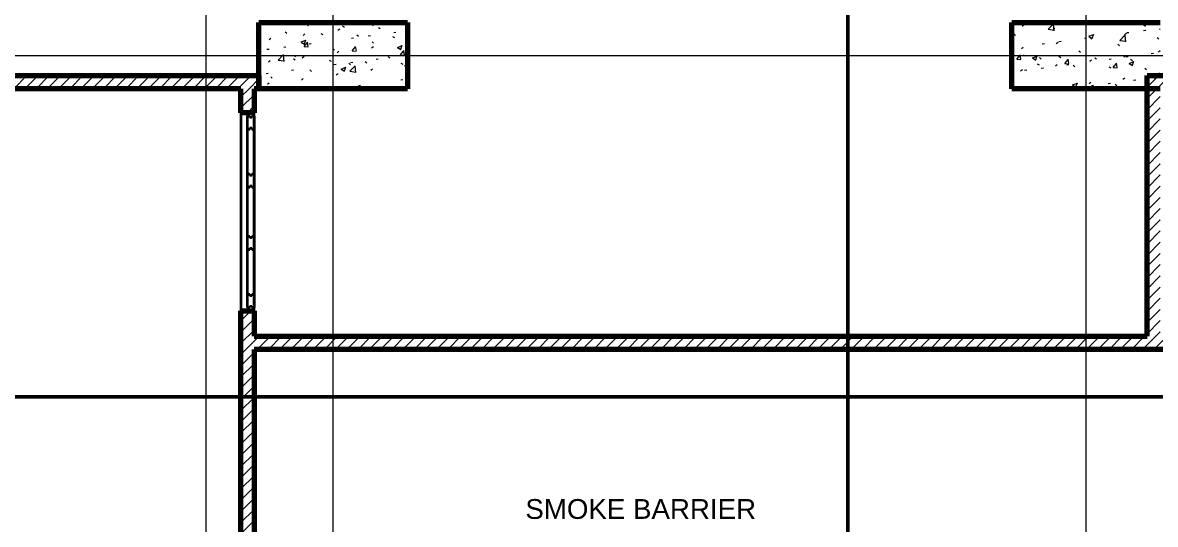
# Model space of a CAD drawing. Header units: millimetres. Extents: x -920231 to -841213, y -17301 to 22361.
# Drawn here: x -897583 to -880432, y -3519 to 4079 of the extents above; entities that cross this region are included whole.
import ezdxf

# ---------------------------------------------------------------- set-up
doc = ezdxf.new("R2010")
doc.units = ezdxf.units.MM
doc.linetypes.add('DPA_Grid _ Level 100', pattern=[10, 5.5, -1.6, 1.3, -1.6])
for name, color, linetype, lineweight in [('A-COLS', 5, 'Continuous', 70), ('A-COLS-E', 1, 'Continuous', 35), ('A-DOOR', 3, 'Continuous', 35), ('A-DOOR-E', 2, 'Continuous', 25), ('A-DOOR-FRAM', 3, 'Continuous', 25), ('A-WALL', 5, 'Continuous', 35), ('A-WALL-PATT', 1, 'Continuous', 35), ('G-ANNO-SECL', 3, 'Continuous', 9), ('G-ANNO-TEXT', 3, 'Continuous', 9), ('S-GRID', 251, 'Continuous', 9), ('WALL-E', 2, 'Continuous', 35)]:
    doc.layers.add(name, color=color, linetype=linetype, lineweight=lineweight)
doc.styles.add('Arial_2', font='arial.ttf', dxfattribs={"height": 300})
pattern_1 = [(50, (0, 0), (728.7365, -63.75582), [76.2, -838.2]), (355, (0, 0), (-140.9716, 764.2276), [60.96, -670.56]), (100.451, (60.7, -5.3), (587.77, 700.46675), [64.76, -712.36]), (46.184, (0, 203.2), (1084.3162, -168.171), [114.3, -1257.3]), (96.636, (90.4, 189.2), (949.6099, 989.7098), [97.14, -1068.54]), (351.184, (0, 203.2), (949.6206, 989.7012), [91.44, -1005.84]), (21, (101.6, 152.4), (606.45787, -409.06057), [76.2, -838.2]), (326, (101.6, 152.4), (247.20834, 736.7529), [60.96, -670.56]), (71.451, (152.14, 118.3), (853.66825, 327.68547), [64.76, -712.36]), (37.5, (0, 0), (12.35469, 338.22012), [33.528, -628.904, 33.528, -647.192, -673.1]), (37.5, (0, 0), (12.35469, 338.22012), [-1343.152, 33.528, -639.572]), (7.5, (0, 0), (267.27887, 400.72213), [33.528, -354.584, 33.528, -613.664, -256.54]), (7.5, (0, 0), (267.27887, 400.72213), [-1035.304, 33.528, -223.012]), (327.5, (-226.57, 0), (542.36333, -22.915345), [33.528, -220.472, 33.528, -758.952, -1051.56]), (327.5, (-226.57, 0), (542.36333, -22.915345), [-1046.48, 33.528, -1018.032]), (317.5, (-328.17, 0), (592.51696, 101.7071), [33.528, -296.672, 33.528, -492.76, -746.76]), (317.5, (-328.17, 0), (592.51696, 101.7071), [-856.488, 33.528, -713.232])]
pattern_2 = [(45, (0, 0), (-84.852814, 84.852814), [])]

# ---------------------------------------------------------------- blocks, each defined once
blk = doc.blocks.new('A33 - _Wall_ Access Panel 3000 x 3000-18927020-4230-01 ENLARGED MULTI-PURPOSE LEVEL - REFLECTED CEILING PLAN - SHEET 1')
at = {"layer": 'A-DOOR'}
for p, q in [((-572, 0), (-372, 0)), ((-572, -35), (-572, 0)), ((-372, 0), (-372, -35)), ((372, 0), (572, 0)), ((372, -35), (372, 0)), ((572, 0), (572, -35)), ((-1450, 0), (-1250, 0)), ((-1450, -35), (-1450, 0)), ((-1435, -35), (-1450, -35)), ((-1450, -100), (-1450, -65)), ((-1450, -65), (-1435, -65)), ((-1250, -100), (-1450, -100)), ((-1435, -65), (-1435, -35)), ((-1250, -35), (-1265, -35)), ((-1265, -35), (-1265, -65)), ((-1265, -35), (-1250, -35)), ((-1265, -65), (-1265, -35)), ((-1265, -65), (-1250, -65)), ((-1250, -65), (-1265, -65)), ((-1250, 0), (-1250, -35)), ((-1250, -35), (-1250, 0)), ((-1250, 0), (-572, 0)), ((-1250, -65), (-1250, -100)), ((-1250, -100), (-1250, -65)), ((-572, -100), (-1250, -100)), ((-572, 0), (-572, -35)), ((-557, -35), (-572, -35)), ((-572, -35), (-557, -35)), ((-572, -100), (-572, -65)), ((-572, -65), (-557, -65)), ((-557, -65), (-572, -65)), ((-572, -65), (-572, -100)), ((-372, -100), (-572, -100)), ((-557, -65), (-557, -35)), ((-557, -35), (-557, -65)), ((-372, -35), (-387, -35)), ((-387, -35), (-387, -65)), ((-387, -35), (-372, -35)), ((-387, -65), (-387, -35)), ((-387, -65), (-372, -65)), ((-372, -65), (-387, -65)), ((-372, -35), (-372, 0)), ((-372, 0), (372, 0)), ((-372, -65), (-372, -100)), ((-372, -100), (-372, -65)), ((372, -100), (-372, -100)), ((372, 0), (372, -35)), ((387, -35), (372, -35)), ((372, -35), (387, -35)), ((372, -100), (372, -65)), ((372, -65), (387, -65)), ((387, -65), (372, -65)), ((372, -65), (372, -100)), ((572, -100), (372, -100)), ((387, -65), (387, -35)), ((387, -35), (387, -65)), ((572, -35), (557, -35)), ((557, -35), (557, -65)), ((557, -35), (572, -35)), ((557, -65), (557, -35)), ((557, -65), (572, -65)), ((572, -65), (557, -65)), ((572, -35), (572, 0)), ((572, 0), (1250, 0)), ((572, -65), (572, -100)), ((572, -100), (572, -65)), ((1250, -100), (572, -100)), ((1250, 0), (1450, 0)), ((1250, -35), (1250, 0)), ((1250, 0), (1250, -35)), ((1265, -35), (1250, -35)), ((1250, -35), (1265, -35)), ((1250, -100), (1250, -65)), ((1250, -65), (1265, -65)), ((1265, -65), (1250, -65)), ((1250, -65), (1250, -100)), ((1450, -100), (1250, -100)), ((1265, -65), (1265, -35)), ((1265, -35), (1265, -65)), ((1450, -35), (1435, -35)), ((1435, -35), (1435, -65)), ((1435, -65), (1450, -65)), ((1450, 0), (1450, -35)), ((1450, -65), (1450, -100))]:
    blk.add_line(p, q, dxfattribs=at)
at = {"layer": 'A-DOOR-E'}
for p, q in [((-372, 0), (-572, 0)), ((-572, 0), (-572, -35)), ((-372, -35), (-372, 0)), ((372, 0), (372, -35)), ((572, 0), (372, 0)), ((572, -35), (572, 0)), ((-1250, 0), (-1450, 0)), ((-1450, 0), (-1450, -35)), ((-1450, -35), (-1435, -35)), ((-1435, -65), (-1450, -65)), ((-1450, -65), (-1450, -100)), ((-1450, -100), (-1250, -100)), ((-1435, -35), (-1435, -65)), ((-1265, -65), (-1265, -35)), ((-1265, -35), (-1250, -35)), ((-1250, -35), (-1265, -35)), ((-1265, -35), (-1265, -65)), ((-1265, -65), (-1265, -35)), ((-1265, -35), (-1250, -35)), ((-1250, -35), (-1265, -35)), ((-1265, -35), (-1265, -65)), ((-1265, -65), (-1265, -35)), ((-1265, -35), (-1250, -35)), ((-1265, -65), (-1265, -35)), ((-1265, -35), (-1250, -35)), ((-1265, -35), (-1250, -35)), ((-1265, -65), (-1265, -35)), ((-1250, -35), (-1265, -35)), ((-1265, -35), (-1265, -65)), ((-1250, -65), (-1265, -65)), ((-1265, -65), (-1250, -65)), ((-1250, -65), (-1265, -65)), ((-1265, -65), (-1250, -65)), ((-1250, -65), (-1265, -65)), ((-1250, -65), (-1265, -65)), ((-1250, -65), (-1265, -65)), ((-1265, -65), (-1250, -65)), ((-1250, -35), (-1250, 0)), ((-572, 0), (-1250, 0)), ((-1250, 0), (-1250, -35)), ((-1250, -35), (-1250, 0)), ((-1250, 0), (-572, 0)), ((-572, 0), (-1250, 0)), ((-1250, 0), (-1250, -35)), ((-1250, -35), (-1250, 0)), ((-1250, 0), (-572, 0)), ((-1250, -35), (-1250, 0)), ((-1250, 0), (-572, 0)), ((-1250, 0), (-572, 0)), ((-1250, -35), (-1250, 0)), ((-572, 0), (-1250, 0)), ((-1250, 0), (-1250, -35)), ((-1250, -100), (-1250, -65)), ((-1250, -65), (-1250, -100)), ((-1250, -100), (-1250, -65)), ((-1250, -65), (-1250, -100)), ((-1250, -100), (-1250, -65)), ((-1250, -100), (-1250, -65)), ((-1250, -100), (-1250, -65)), ((-1250, -65), (-1250, -100)), ((-1250, -100), (-572, -100)), ((-572, -100), (-1250, -100)), ((-1250, -100), (-572, -100)), ((-572, -100), (-1250, -100)), ((-572, -100), (-1250, -100)), ((-572, -100), (-1250, -100)), ((-1250, -100), (-572, -100)), ((-572, -35), (-572, 0)), ((-572, 0), (-572, -35)), ((-572, -35), (-572, 0)), ((-572, 0), (-572, -35)), ((-572, 0), (-572, -35)), ((-572, 0), (-572, -35)), ((-572, -35), (-572, 0)), ((-572, -35), (-557, -35)), ((-557, -35), (-572, -35)), ((-572, -35), (-557, -35)), ((-557, -35), (-572, -35)), ((-572, -35), (-557, -35)), ((-572, -35), (-557, -35)), ((-572, -35), (-557, -35)), ((-557, -35), (-572, -35)), ((-557, -65), (-572, -65)), ((-572, -65), (-572, -100)), ((-572, -100), (-572, -65)), ((-572, -65), (-557, -65)), ((-557, -65), (-572, -65)), ((-572, -65), (-572, -100)), ((-572, -100), (-572, -65)), ((-572, -65), (-557, -65)), ((-557, -65), (-572, -65)), ((-572, -65), (-572, -100)), ((-557, -65), (-572, -65)), ((-572, -65), (-572, -100)), ((-572, -65), (-572, -100)), ((-557, -65), (-572, -65)), ((-572, -100), (-572, -65)), ((-572, -65), (-557, -65)), ((-572, -100), (-372, -100)), ((-557, -35), (-557, -65)), ((-557, -65), (-557, -35)), ((-557, -35), (-557, -65)), ((-557, -65), (-557, -35)), ((-557, -35), (-557, -65)), ((-557, -35), (-557, -65)), ((-557, -35), (-557, -65)), ((-557, -65), (-557, -35)), ((-387, -65), (-387, -35)), ((-387, -35), (-372, -35)), ((-372, -35), (-387, -35)), ((-387, -35), (-387, -65)), ((-387, -65), (-387, -35)), ((-387, -35), (-372, -35)), ((-372, -35), (-387, -35)), ((-387, -35), (-387, -65)), ((-387, -65), (-387, -35)), ((-387, -35), (-372, -35)), ((-387, -65), (-387, -35)), ((-387, -35), (-372, -35)), ((-387, -35), (-372, -35)), ((-387, -65), (-387, -35)), ((-372, -35), (-387, -35)), ((-387, -35), (-387, -65)), ((-372, -65), (-387, -65)), ((-387, -65), (-372, -65)), ((-372, -65), (-387, -65)), ((-387, -65), (-372, -65)), ((-372, -65), (-387, -65)), ((-372, -65), (-387, -65)), ((-372, -65), (-387, -65)), ((-387, -65), (-372, -65)), ((372, 0), (-372, 0)), ((-372, 0), (-372, -35)), ((-372, -35), (-372, 0)), ((-372, 0), (372, 0)), ((372, 0), (-372, 0)), ((-372, 0), (-372, -35)), ((-372, -35), (-372, 0)), ((-372, 0), (372, 0)), ((-372, -35), (-372, 0)), ((-372, 0), (372, 0)), ((-372, 0), (372, 0)), ((-372, -35), (-372, 0)), ((372, 0), (-372, 0)), ((-372, 0), (-372, -35)), ((-372, -100), (-372, -65)), ((-372, -65), (-372, -100)), ((-372, -100), (-372, -65)), ((-372, -65), (-372, -100)), ((-372, -100), (-372, -65)), ((-372, -100), (-372, -65)), ((-372, -100), (-372, -65)), ((-372, -65), (-372, -100)), ((-372, -100), (372, -100)), ((372, -100), (-372, -100)), ((-372, -100), (372, -100)), ((372, -100), (-372, -100)), ((372, -100), (-372, -100)), ((372, -100), (-372, -100)), ((-372, -100), (372, -100)), ((372, -35), (372, 0)), ((372, 0), (372, -35)), ((372, -35), (372, 0)), ((372, 0), (372, -35)), ((372, 0), (372, -35)), ((372, 0), (372, -35)), ((372, -35), (372, 0)), ((372, -35), (387, -35)), ((387, -35), (372, -35)), ((372, -35), (387, -35)), ((387, -35), (372, -35)), ((372, -35), (387, -35)), ((372, -35), (387, -35)), ((372, -35), (387, -35)), ((387, -35), (372, -35)), ((387, -65), (372, -65)), ((372, -65), (372, -100)), ((372, -100), (372, -65)), ((372, -65), (387, -65)), ((387, -65), (372, -65)), ((372, -65), (372, -100)), ((372, -100), (372, -65)), ((372, -65), (387, -65)), ((387, -65), (372, -65)), ((372, -65), (372, -100)), ((387, -65), (372, -65)), ((372, -65), (372, -100)), ((372, -65), (372, -100)), ((387, -65), (372, -65)), ((372, -100), (372, -65)), ((372, -65), (387, -65)), ((372, -100), (572, -100)), ((387, -35), (387, -65)), ((387, -65), (387, -35)), ((387, -35), (387, -65)), ((387, -65), (387, -35)), ((387, -35), (387, -65)), ((387, -35), (387, -65)), ((387, -35), (387, -65)), ((387, -65), (387, -35)), ((557, -65), (557, -35)), ((557, -35), (572, -35)), ((572, -35), (557, -35)), ((557, -35), (557, -65)), ((557, -65), (557, -35)), ((557, -35), (572, -35)), ((572, -35), (557, -35)), ((557, -35), (557, -65)), ((557, -65), (557, -35)), ((557, -35), (572, -35)), ((557, -65), (557, -35)), ((557, -35), (572, -35)), ((557, -35), (572, -35)), ((557, -65), (557, -35)), ((572, -35), (557, -35)), ((557, -35), (557, -65)), ((572, -65), (557, -65)), ((557, -65), (572, -65)), ((572, -65), (557, -65)), ((557, -65), (572, -65)), ((572, -65), (557, -65)), ((572, -65), (557, -65)), ((572, -65), (557, -65)), ((557, -65), (572, -65)), ((1250, 0), (572, 0)), ((572, 0), (572, -35)), ((572, -35), (572, 0)), ((572, 0), (1250, 0)), ((1250, 0), (572, 0)), ((572, 0), (572, -35)), ((572, -35), (572, 0)), ((572, 0), (1250, 0)), ((572, -35), (572, 0)), ((572, 0), (1250, 0)), ((572, 0), (1250, 0)), ((572, -35), (572, 0)), ((1250, 0), (572, 0)), ((572, 0), (572, -35)), ((572, -100), (572, -65)), ((572, -65), (572, -100)), ((572, -100), (572, -65)), ((572, -65), (572, -100)), ((572, -100), (572, -65)), ((572, -100), (572, -65)), ((572, -100), (572, -65)), ((572, -65), (572, -100)), ((572, -100), (1250, -100)), ((1250, -100), (572, -100)), ((572, -100), (1250, -100)), ((1250, -100), (572, -100)), ((1250, -100), (572, -100)), ((1250, -100), (572, -100)), ((572, -100), (1250, -100)), ((1450, 0), (1250, 0)), ((1250, 0), (1250, -35)), ((1250, -35), (1250, 0)), ((1250, 0), (1250, -35)), ((1250, -35), (1250, 0)), ((1250, 0), (1250, -35)), ((1250, 0), (1250, -35)), ((1250, 0), (1250, -35)), ((1250, -35), (1250, 0)), ((1250, -35), (1265, -35)), ((1265, -35), (1250, -35)), ((1250, -35), (1265, -35)), ((1265, -35), (1250, -35)), ((1250, -35), (1265, -35)), ((1250, -35), (1265, -35)), ((1250, -35), (1265, -35)), ((1265, -35), (1250, -35)), ((1265, -65), (1250, -65)), ((1250, -65), (1250, -100)), ((1250, -100), (1250, -65)), ((1250, -65), (1265, -65)), ((1265, -65), (1250, -65)), ((1250, -65), (1250, -100)), ((1250, -100), (1250, -65)), ((1250, -65), (1265, -65)), ((1265, -65), (1250, -65)), ((1250, -65), (1250, -100)), ((1265, -65), (1250, -65)), ((1250, -65), (1250, -100)), ((1250, -65), (1250, -100)), ((1265, -65), (1250, -65)), ((1250, -100), (1250, -65)), ((1250, -65), (1265, -65)), ((1250, -100), (1450, -100)), ((1265, -35), (1265, -65)), ((1265, -65), (1265, -35)), ((1265, -35), (1265, -65)), ((1265, -65), (1265, -35)), ((1265, -35), (1265, -65)), ((1265, -35), (1265, -65)), ((1265, -35), (1265, -65)), ((1265, -65), (1265, -35)), ((1435, -65), (1435, -35)), ((1435, -35), (1450, -35)), ((1450, -65), (1435, -65)), ((1450, -35), (1450, 0)), ((1450, -100), (1450, -65))]:
    blk.add_line(p, q, dxfattribs=at)
at = {"layer": 'A-DOOR-FRAM'}
for p, q in [((-1500, 0), (-1500, -100)), ((-1450, 0), (-1500, 0)), ((-1500, -100), (-1450, -100)), ((-1450, -35), (-1450, 0)), ((-1435, -35), (-1450, -35)), ((-1450, -65), (-1435, -65)), ((-1450, -100), (-1450, -65)), ((-1435, -65), (-1435, -35)), ((1435, -65), (1435, -35)), ((1435, -35), (1450, -35)), ((1450, -65), (1435, -65)), ((1450, 0), (1500, 0)), ((1450, -35), (1450, 0)), ((1450, -100), (1450, -65)), ((1500, -100), (1450, -100)), ((1500, 0), (1500, -100))]:
    blk.add_line(p, q, dxfattribs=at)
blk = doc.blocks.new('*U1411')
at = {"layer": 'S-GRID', "linetype": 'DPA_Grid _ Level 100'}
for p, q in [((-24723, -20855.1), (-24723, 16910.1)), ((-22800, -20855.1), (-22800, 16910.1)), ((-11400, -20855.1), (-11400, 16910.1)), ((24628.5, 0), (-48793, 0))]:
    blk.add_line(p, q, dxfattribs=at)

msp = doc.modelspace()

# ---------------------------------------------------------------- hatches: boundary and pattern name
at = {"layer": 'A-COLS-E', "lineweight": 9}
h = msp.add_hatch(dxfattribs=at)
h.set_pattern_fill('FP_1', color=256, style=0, pattern_type=2)
h.set_pattern_definition(pattern_1)
h.paths.add_polyline_path([(-891757, 3079), (-891757, 4079), (-894007, 4079), (-894007, 3079), (-893391, 3079)])
h = msp.add_hatch(dxfattribs=at)
h.set_pattern_fill('FP_1', color=256, style=0, pattern_type=2)
h.set_pattern_definition(pattern_1)
h.paths.add_polyline_path([(-880357, 3079), (-880357, 4079), (-882607, 4079), (-882607, 3079)])
at = {"layer": 'A-WALL-PATT', "lineweight": 9}
h = msp.add_hatch(dxfattribs=at)
h.set_pattern_fill('FP_2', color=256, style=0, pattern_type=2)
h.set_pattern_definition(pattern_2)
h.paths.add_polyline_path([(-894540, 3079), (-894007, 3079), (-894007, 3279), (-903157, 3279), (-903157, 3079), (-895689, 3079)])
h = msp.add_hatch(dxfattribs=at)
h.set_pattern_fill('FP_2', color=256, style=0, pattern_type=2)
h.set_pattern_definition(pattern_2)
h.paths.add_polyline_path([(-871207, 3079), (-871207, 3279), (-880557, 3279), (-880557, 3079), (-872704, 3079)])
h = msp.add_hatch(dxfattribs=at)
h.set_pattern_fill('FP_2', color=256, style=0, pattern_type=2)
h.set_pattern_definition(pattern_2)
h.paths.add_polyline_path([(-894077, -7256), (-894077, -286), (-894277, -286), (-894277, -7256), (-894177, -7256)])
h.paths.add_polyline_path([(-894077, 2714), (-894077, 3079), (-894277, 3079), (-894277, 2714), (-894177, 2714)])
h = msp.add_hatch(dxfattribs=at)
h.set_pattern_fill('FP_2', color=256, style=0, pattern_type=2)
h.set_pattern_definition(pattern_2)
h.paths.add_polyline_path([(-880357, -671), (-880357, 3079), (-880557, 3079), (-880557, -671)])
h = msp.add_hatch(dxfattribs=at)
h.set_pattern_fill('FP_2', color=256, style=0, pattern_type=2)
h.set_pattern_definition(pattern_2)
h.paths.add_polyline_path([(-875002, -871), (-874987, -871), (-874787, -671), (-894077, -671), (-894077, -871), (-876151, -871)])

# ---------------------------------------------------------------- linework, layer by layer
at = {"layer": 'A-COLS'}
for p, q in [((-894007, 3079), (-894007, 4079)), ((-894007, 4079), (-891757, 4079)), ((-891757, 4079), (-891757, 3079)), ((-882607, 3079), (-882607, 4079)), ((-882607, 4079), (-880357, 4079)), ((-891757, 3079), (-894007, 3079)), ((-880357, 3079), (-882607, 3079))]:
    msp.add_line(p, q, dxfattribs=at)
at = {"layer": 'A-WALL', "color": 7, "lineweight": 70}
for p, q in [((-903157, 3279), (-894007, 3279)), ((-894007, 3279), (-894007, 3079)), ((-880557, 3079), (-880557, 3279)), ((-880557, 3279), (-871207, 3279)), ((-894277, 3079), (-903157, 3079)), ((-894277, 2714), (-894277, 3079)), ((-894077, 3079), (-894077, 2714)), ((-894007, 3079), (-894077, 3079)), ((-880557, -671), (-880557, 3079)), ((-894177, 2714), (-894277, 2714)), ((-894077, 2714), (-894177, 2714)), ((-894277, -7256), (-894277, -286)), ((-894277, -286), (-894177, -286)), ((-894177, -286), (-894077, -286)), ((-894077, -286), (-894077, -671)), ((-894077, -671), (-880557, -671)), ((-874987, -871), (-894077, -871)), ((-894077, -871), (-894077, -7256))]:
    msp.add_line(p, q, dxfattribs=at)
at = {"layer": 'G-ANNO-SECL', "linetype": 'DPA_Grid _ Level 100', "lineweight": 50}
for p, q in [((-885090, 20550), (-885090, -7381)), ((-918400, -1588), (-844562, -1588))]:
    msp.add_line(p, q, dxfattribs=at)
at = {"layer": 'WALL-E'}
for p, q in [((-894077, 2714), (-894277, 2714)), ((-894277, 2714), (-894277, -286)), ((-894077, -286), (-894077, 2714)), ((-894077, -286), (-894277, -286))]:
    msp.add_line(p, q, dxfattribs=at)

# ---------------------------------------------------------------- block references
msp.add_blockref('*U1411', (-870082, 3579))
at = {"layer": 'A-DOOR-E', "rotation": 90}
msp.add_blockref('A33 - _Wall_ Access Panel 3000 x 3000-18927020-4230-01 ENLARGED MULTI-PURPOSE LEVEL - REFLECTED CEILING PLAN - SHEET 1', (-894177, 1214), dxfattribs=at)

# ---------------------------------------------------------------- texts
at = {"layer": 'G-ANNO-TEXT', "color": 7, "insert": (-889971, -3136), "char_height": 300, "width": 4433.33, "attachment_point": 1, "style": 'Arial_2'}
msp.add_mtext('SMOKE BARRIER ', dxfattribs=at)

doc.saveas('drawing.dxf')
